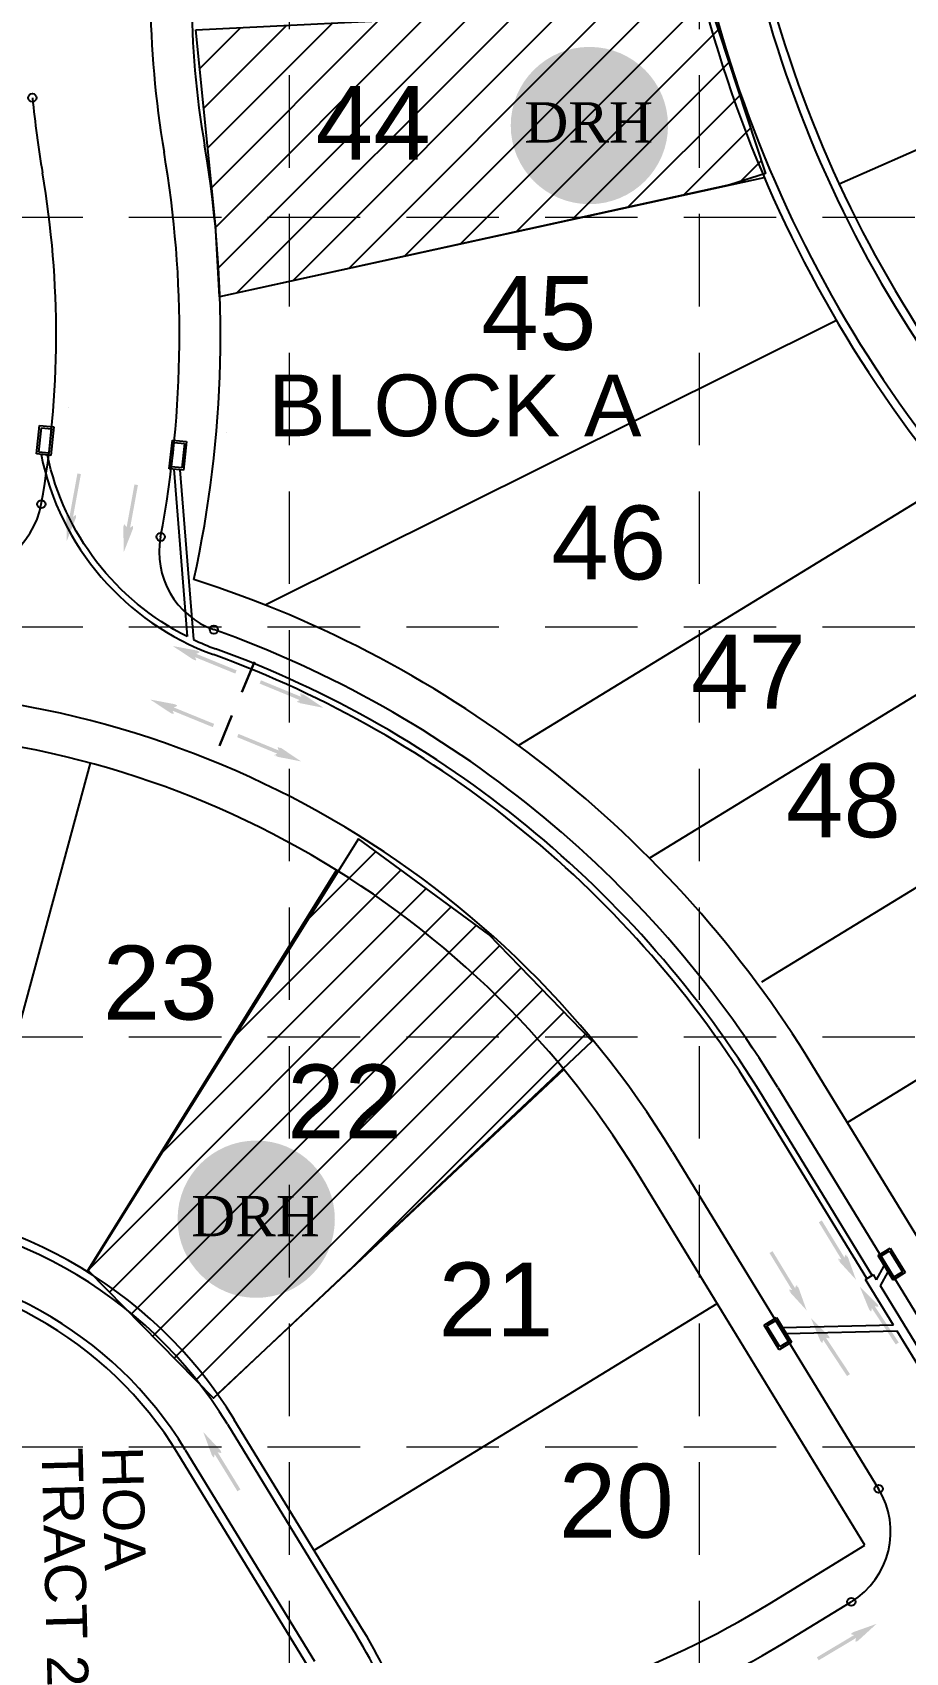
# Model space of a CAD drawing. Header units: inches. Extents: x -5337 to 1057, y 15227 to 19227.
# Drawn here: x -3399.4 to -3186.9, y 16578.2 to 16972.4 of the extents above; entities that cross this region are included whole.
import ezdxf
from ezdxf.enums import TextEntityAlignment as Align

# ---------------------------------------------------------------- set-up
doc = ezdxf.new("R2010")
doc.units = ezdxf.units.IN
doc.header["$LTSCALE"] = 150
doc.header["$MEASUREMENT"] = 0
doc.linetypes.add('HIDDEN', pattern=[0.375, 0.25, -0.125])
for name, color, linetype in [('1 BLOCK NUMBERS', 7, 'Continuous'), ('1 LOT NUMBER', 7, 'Continuous'), ('BASE', 7, 'Continuous'), ('grid', 7, 'HIDDEN'), ('LOT NUM', 7, 'Continuous'), ('LOTLINE', 7, 'Continuous'), ('PAVING', 7, 'Continuous'), ('ROW', 7, 'Continuous'), ('SODDED LOT', 2, 'Continuous'), ('STORM', 7, 'Continuous'), ('STORM INLET', 7, 'Continuous')]:
    doc.layers.add(name, color=color, linetype=linetype)
doc.styles.add('DRHorton', font='dutcheb.ttf')
doc.styles.get("Standard").update_dxf_attribs({"font": 'ARIAL.TTF', "height": 25})

# ---------------------------------------------------------------- blocks, each defined once
blk = doc.blocks.new('DRHorton')
h = blk.add_hatch(color=1)
h.paths.add_polyline_path([(78.7, 25.78, 1), (40.43, 25.78, 1)])
h.paths.add_polyline_path([(42.33, 17.91), (76.5, 17.91), (76.5, 34.87), (42.33, 34.87)], flags=24)
at = {"layer": 'BASE', "color": 176, "style": 'DRHorton'}
blk.add_text('DRH', height=9.814, dxfattribs=at).set_placement((59.39, 21.64), align=Align.CENTER)

msp = doc.modelspace()

# ---------------------------------------------------------------- hatches: boundary and pattern name
at = {"layer": 'PAVING'}
h = msp.add_hatch(color=256, dxfattribs=at)
edge = h.paths.add_edge_path()
edge.add_line((-3388.9, 16854.97), (-3389.49, 16854.53))
edge.add_line((-3389.49, 16854.53), (-3387.59, 16864.94))
edge.add_line((-3387.59, 16864.94), (-3388.44, 16865.1))
edge.add_line((-3388.44, 16865.1), (-3390.34, 16854.68))
edge.add_line((-3390.34, 16854.68), (-3390.84, 16855.33))
edge.add_line((-3390.84, 16855.33), (-3390.84, 16855.33))
edge.add_ellipse((-3390.97, 16854.81), major_axis=(0.1, 0.551), ratio=0.285714, start_angle=345.5033, end_angle=485.8315)
edge.add_line((-3391.16, 16854.51), (-3391.16, 16854.51))
edge.add_line((-3391.16, 16854.51), (-3391.03, 16848.66))
edge.add_line((-3391.03, 16848.66), (-3388.88, 16854.1))
edge.add_line((-3388.88, 16854.1), (-3388.88, 16854.1))
edge.add_ellipse((-3388.95, 16854.43), major_axis=(0.1, 0.551), ratio=0.285714, start_angle=235.2731, end_angle=377.1827)
edge.add_line((-3388.9, 16854.97), (-3388.9, 16854.97))
edge.add_line((-3388.9, 16854.97), (-3388.9, 16854.97))
edge.add_line((-3388.9, 16854.97), (-3388.9, 16854.97))
h = msp.add_hatch(color=256, dxfattribs=at)
edge = h.paths.add_edge_path()
edge.add_line((-3375.02, 16852.3), (-3375.61, 16851.86))
edge.add_line((-3375.61, 16851.86), (-3373.71, 16862.27))
edge.add_line((-3373.71, 16862.27), (-3374.56, 16862.42))
edge.add_line((-3374.56, 16862.42), (-3376.46, 16852.01))
edge.add_line((-3376.46, 16852.01), (-3376.95, 16852.66))
edge.add_line((-3376.95, 16852.66), (-3376.96, 16852.66))
edge.add_ellipse((-3377.09, 16852.14), major_axis=(0.1, 0.551), ratio=0.285714, start_angle=345.5033, end_angle=485.8315)
edge.add_line((-3377.28, 16851.84), (-3377.28, 16851.84))
edge.add_line((-3377.28, 16851.84), (-3377.14, 16845.99))
edge.add_line((-3377.14, 16845.99), (-3375, 16851.43))
edge.add_line((-3375, 16851.43), (-3375, 16851.43))
edge.add_ellipse((-3375.07, 16851.76), major_axis=(0.1, 0.551), ratio=0.285714, start_angle=235.2731, end_angle=377.1827)
edge.add_line((-3375.02, 16852.3), (-3375.02, 16852.3))
edge.add_line((-3375.02, 16852.3), (-3375.02, 16852.3))
edge.add_line((-3375.02, 16852.3), (-3375.02, 16852.3))
at = {"layer": 'PAVING', "linetype": 'Continuous', "lineweight": 30}
h = msp.add_hatch(color=256, dxfattribs=at)
edge = h.paths.add_edge_path()
edge.add_line((-3359.5, 16819.72), (-3359.81, 16820.39))
edge.add_line((-3359.81, 16820.39), (-3350.02, 16816.39))
edge.add_line((-3350.02, 16816.39), (-3349.69, 16817.19))
edge.add_line((-3349.69, 16817.19), (-3359.49, 16821.19))
edge.add_line((-3359.49, 16821.19), (-3358.75, 16821.54))
edge.add_line((-3358.75, 16821.54), (-3358.75, 16821.54))
edge.add_ellipse((-3359.24, 16821.79), major_axis=(0.518, -0.212), ratio=0.285714, start_angle=345.5033, end_angle=485.8315)
edge.add_line((-3359.49, 16822.03), (-3359.49, 16822.03))
edge.add_line((-3359.49, 16822.03), (-3365.24, 16823.1))
edge.add_line((-3365.24, 16823.1), (-3360.36, 16819.88))
edge.add_line((-3360.36, 16819.88), (-3360.36, 16819.88))
edge.add_ellipse((-3360.02, 16819.88), major_axis=(0.518, -0.212), ratio=0.285714, start_angle=235.2731, end_angle=377.1827)
edge.add_line((-3359.5, 16819.73), (-3359.5, 16819.72))
edge.add_line((-3359.5, 16819.72), (-3359.5, 16819.72))
edge.add_line((-3359.5, 16819.72), (-3359.5, 16819.72))
h = msp.add_hatch(color=256, dxfattribs=at)
edge = h.paths.add_edge_path()
edge.add_line((-3335, 16809.68), (-3334.31, 16809.93))
edge.add_line((-3334.31, 16809.93), (-3344.09, 16813.96))
edge.add_line((-3344.09, 16813.96), (-3343.77, 16814.76))
edge.add_line((-3343.77, 16814.76), (-3333.98, 16810.73))
edge.add_line((-3333.98, 16810.73), (-3334.26, 16811.5))
edge.add_line((-3334.26, 16811.5), (-3334.26, 16811.5))
edge.add_ellipse((-3333.74, 16811.33), major_axis=(-0.518, 0.213), ratio=0.285714, start_angle=-125.8315, end_angle=14.4967, ccw=False)
edge.add_line((-3333.39, 16811.33), (-3333.39, 16811.33))
edge.add_line((-3333.39, 16811.33), (-3328.54, 16808.05))
edge.add_line((-3328.54, 16808.05), (-3334.28, 16809.19))
edge.add_line((-3334.28, 16809.19), (-3334.28, 16809.19))
edge.add_ellipse((-3334.52, 16809.43), major_axis=(-0.518, 0.213), ratio=0.285714, start_angle=-17.1827, end_angle=124.7269, ccw=False)
edge.add_line((-3335, 16809.68), (-3335, 16809.68))
edge.add_line((-3335, 16809.68), (-3335, 16809.68))
edge.add_line((-3335, 16809.68), (-3335, 16809.68))
h = msp.add_hatch(color=256, dxfattribs=at)
edge = h.paths.add_edge_path()
edge.add_line((-3364.98, 16806.69), (-3365.29, 16807.36))
edge.add_line((-3365.29, 16807.36), (-3355.49, 16803.36))
edge.add_line((-3355.49, 16803.36), (-3355.16, 16804.15))
edge.add_line((-3355.16, 16804.15), (-3364.96, 16808.15))
edge.add_line((-3364.96, 16808.15), (-3364.22, 16808.51))
edge.add_line((-3364.22, 16808.51), (-3364.22, 16808.51))
edge.add_ellipse((-3364.71, 16808.75), major_axis=(0.518, -0.212), ratio=0.285714, start_angle=345.5033, end_angle=485.8315)
edge.add_line((-3364.96, 16808.99), (-3364.96, 16808.99))
edge.add_line((-3364.96, 16808.99), (-3370.71, 16810.07))
edge.add_line((-3370.71, 16810.07), (-3365.83, 16806.85))
edge.add_line((-3365.83, 16806.85), (-3365.83, 16806.85))
edge.add_ellipse((-3365.49, 16806.85), major_axis=(0.518, -0.212), ratio=0.285714, start_angle=235.2731, end_angle=377.1827)
edge.add_line((-3364.97, 16806.69), (-3364.98, 16806.69))
edge.add_line((-3364.98, 16806.69), (-3364.98, 16806.69))
edge.add_line((-3364.98, 16806.69), (-3364.98, 16806.69))
h = msp.add_hatch(color=256, dxfattribs=at)
edge = h.paths.add_edge_path()
edge.add_line((-3340.47, 16796.64), (-3339.78, 16796.9))
edge.add_line((-3339.78, 16796.9), (-3349.57, 16800.93))
edge.add_line((-3349.57, 16800.93), (-3349.24, 16801.72))
edge.add_line((-3349.24, 16801.72), (-3339.45, 16797.69))
edge.add_line((-3339.45, 16797.69), (-3339.73, 16798.46))
edge.add_line((-3339.73, 16798.46), (-3339.73, 16798.47))
edge.add_ellipse((-3339.21, 16798.3), major_axis=(-0.518, 0.213), ratio=0.285714, start_angle=-125.8315, end_angle=14.4967, ccw=False)
edge.add_line((-3338.86, 16798.29), (-3338.86, 16798.29))
edge.add_line((-3338.86, 16798.29), (-3334.01, 16795.02))
edge.add_line((-3334.01, 16795.02), (-3339.75, 16796.15))
edge.add_line((-3339.75, 16796.15), (-3339.75, 16796.15))
edge.add_ellipse((-3339.99, 16796.39), major_axis=(-0.518, 0.213), ratio=0.285714, start_angle=-17.1827, end_angle=124.7269, ccw=False)
edge.add_line((-3340.47, 16796.64), (-3340.47, 16796.64))
edge.add_line((-3340.47, 16796.64), (-3340.47, 16796.64))
edge.add_line((-3340.47, 16796.64), (-3340.47, 16796.64))
at = {"layer": 'PAVING'}
h = msp.add_hatch(color=256, dxfattribs=at)
edge = h.paths.add_edge_path()
edge.add_line((-3203.21, 16674.03), (-3202.5, 16673.83))
edge.add_line((-3202.5, 16673.83), (-3208.01, 16682.87))
edge.add_line((-3208.01, 16682.87), (-3207.28, 16683.32))
edge.add_line((-3207.28, 16683.32), (-3201.77, 16674.28))
edge.add_line((-3201.77, 16674.28), (-3201.54, 16675.06))
edge.add_line((-3201.54, 16675.06), (-3201.54, 16675.07))
edge.add_ellipse((-3201.22, 16674.62), major_axis=(-0.291, 0.478), ratio=0.285714, start_angle=-125.8315, end_angle=14.4967, ccw=False)
edge.add_line((-3200.94, 16674.41), (-3200.94, 16674.41))
edge.add_line((-3200.94, 16674.41), (-3198.97, 16668.9))
edge.add_line((-3198.97, 16668.9), (-3202.92, 16673.21))
edge.add_line((-3202.92, 16673.21), (-3202.92, 16673.21))
edge.add_ellipse((-3202.97, 16673.55), major_axis=(-0.291, 0.478), ratio=0.285714, start_angle=-17.1827, end_angle=124.7269, ccw=False)
edge.add_line((-3203.21, 16674.03), (-3203.21, 16674.03))
edge.add_line((-3203.21, 16674.03), (-3203.21, 16674.03))
edge.add_line((-3203.21, 16674.03), (-3203.21, 16674.03))
h = msp.add_hatch(color=256, dxfattribs=at)
edge = h.paths.add_edge_path()
edge.add_line((-3215.21, 16666.56), (-3214.51, 16666.36))
edge.add_line((-3214.51, 16666.36), (-3220.01, 16675.4))
edge.add_line((-3220.01, 16675.4), (-3219.28, 16675.85))
edge.add_line((-3219.28, 16675.85), (-3213.77, 16666.81))
edge.add_line((-3213.77, 16666.81), (-3213.54, 16667.59))
edge.add_line((-3213.54, 16667.59), (-3213.54, 16667.59))
edge.add_ellipse((-3213.22, 16667.15), major_axis=(-0.291, 0.478), ratio=0.285714, start_angle=-125.8315, end_angle=14.4967, ccw=False)
edge.add_line((-3212.94, 16666.94), (-3212.94, 16666.94))
edge.add_line((-3212.94, 16666.94), (-3210.97, 16661.43))
edge.add_line((-3210.97, 16661.43), (-3214.92, 16665.74))
edge.add_line((-3214.92, 16665.74), (-3214.92, 16665.74))
edge.add_ellipse((-3214.97, 16666.08), major_axis=(-0.291, 0.478), ratio=0.285714, start_angle=-17.1827, end_angle=124.7269, ccw=False)
edge.add_line((-3215.21, 16666.56), (-3215.21, 16666.56))
edge.add_line((-3215.21, 16666.56), (-3215.21, 16666.56))
edge.add_line((-3215.21, 16666.56), (-3215.21, 16666.56))
h = msp.add_hatch(color=256, dxfattribs=at)
edge = h.paths.add_edge_path()
edge.add_line((-3195.23, 16661.25), (-3195.11, 16661.97))
edge.add_line((-3195.11, 16661.97), (-3189.28, 16653.14))
edge.add_line((-3189.28, 16653.14), (-3188.56, 16653.62))
edge.add_line((-3188.56, 16653.62), (-3194.4, 16662.45))
edge.add_line((-3194.4, 16662.45), (-3193.59, 16662.32))
edge.add_line((-3193.59, 16662.32), (-3193.58, 16662.32))
edge.add_ellipse((-3193.85, 16662.8), major_axis=(0.309, -0.467), ratio=0.285714, start_angle=345.5033, end_angle=485.8315)
edge.add_line((-3193.92, 16663.14), (-3193.92, 16663.14))
edge.add_line((-3193.92, 16663.14), (-3198.07, 16667.27))
edge.add_line((-3198.07, 16667.27), (-3195.85, 16661.86))
edge.add_line((-3195.85, 16661.86), (-3195.85, 16661.86))
edge.add_ellipse((-3195.57, 16661.67), major_axis=(0.309, -0.467), ratio=0.285714, start_angle=235.2731, end_angle=377.1827)
edge.add_line((-3195.23, 16661.25), (-3195.23, 16661.25))
edge.add_line((-3195.23, 16661.25), (-3195.23, 16661.25))
edge.add_line((-3195.23, 16661.25), (-3195.23, 16661.25))
h = msp.add_hatch(color=256, dxfattribs=at)
edge = h.paths.add_edge_path()
edge.add_line((-3207.1, 16653.57), (-3206.98, 16654.29))
edge.add_line((-3206.98, 16654.29), (-3201.15, 16645.46))
edge.add_line((-3201.15, 16645.46), (-3200.43, 16645.94))
edge.add_line((-3200.43, 16645.94), (-3206.26, 16654.77))
edge.add_line((-3206.26, 16654.77), (-3205.46, 16654.64))
edge.add_line((-3205.46, 16654.64), (-3205.45, 16654.64))
edge.add_ellipse((-3205.72, 16655.12), major_axis=(0.309, -0.467), ratio=0.285714, start_angle=345.5033, end_angle=485.8315)
edge.add_line((-3205.79, 16655.46), (-3205.79, 16655.46))
edge.add_line((-3205.79, 16655.46), (-3209.94, 16659.59))
edge.add_line((-3209.94, 16659.59), (-3207.72, 16654.18))
edge.add_line((-3207.72, 16654.18), (-3207.72, 16654.18))
edge.add_ellipse((-3207.44, 16653.99), major_axis=(0.309, -0.467), ratio=0.285714, start_angle=235.2731, end_angle=377.1827)
edge.add_line((-3207.1, 16653.57), (-3207.1, 16653.57))
edge.add_line((-3207.1, 16653.57), (-3207.1, 16653.57))
edge.add_line((-3207.1, 16653.57), (-3207.1, 16653.57))
h = msp.add_hatch(color=256, dxfattribs=at)
edge = h.paths.add_edge_path()
edge.add_line((-3355.18, 16625.73), (-3355.04, 16626.45))
edge.add_line((-3355.04, 16626.45), (-3349.5, 16617.43))
edge.add_line((-3349.5, 16617.43), (-3348.76, 16617.88))
edge.add_line((-3348.76, 16617.88), (-3354.3, 16626.9))
edge.add_line((-3354.3, 16626.9), (-3353.5, 16626.75))
edge.add_line((-3353.5, 16626.75), (-3353.5, 16626.75))
edge.add_ellipse((-3353.75, 16627.23), major_axis=(0.293, -0.477), ratio=0.285714, start_angle=345.5033, end_angle=485.8315)
edge.add_line((-3353.81, 16627.58), (-3353.81, 16627.57))
edge.add_line((-3353.81, 16627.57), (-3357.81, 16631.84))
edge.add_line((-3357.81, 16631.84), (-3355.78, 16626.36))
edge.add_line((-3355.78, 16626.36), (-3355.78, 16626.36))
edge.add_ellipse((-3355.5, 16626.16), major_axis=(0.293, -0.477), ratio=0.285714, start_angle=235.2731, end_angle=377.1827)
edge.add_line((-3355.18, 16625.73), (-3355.18, 16625.73))
edge.add_line((-3355.18, 16625.73), (-3355.18, 16625.73))
edge.add_line((-3355.18, 16625.73), (-3355.18, 16625.73))
h = msp.add_hatch(color=256, dxfattribs=at)
edge = h.paths.add_edge_path()
edge.add_line((-3200.12, 16582.61), (-3199.4, 16582.45))
edge.add_line((-3199.4, 16582.45), (-3208.49, 16577.03))
edge.add_line((-3208.49, 16577.03), (-3208.05, 16576.29))
edge.add_line((-3208.05, 16576.29), (-3198.96, 16581.71))
edge.add_line((-3198.96, 16581.71), (-3199.12, 16580.91))
edge.add_line((-3199.12, 16580.91), (-3199.12, 16580.91))
edge.add_ellipse((-3198.63, 16581.15), major_axis=(-0.481, -0.287), ratio=0.285714, start_angle=345.5033, end_angle=485.8315)
edge.add_line((-3198.29, 16581.21), (-3198.29, 16581.21))
edge.add_line((-3198.29, 16581.21), (-3193.97, 16585.16))
edge.add_line((-3193.97, 16585.16), (-3199.48, 16583.2))
edge.add_line((-3199.48, 16583.2), (-3199.48, 16583.2))
edge.add_ellipse((-3199.68, 16582.92), major_axis=(-0.481, -0.287), ratio=0.285714, start_angle=235.2731, end_angle=377.1827)
edge.add_line((-3200.12, 16582.61), (-3200.12, 16582.61))
edge.add_line((-3200.12, 16582.61), (-3200.12, 16582.61))
edge.add_line((-3200.12, 16582.61), (-3200.12, 16582.61))
at = {"layer": 'SODDED LOT'}
h = msp.add_hatch(dxfattribs=at)
h.set_pattern_fill('ANSI31', color=256, scale=60, style=0)
h.paths.add_polyline_path([(-3359.59, 16973.03), (-3234.5, 16979.18), (-3221.02, 16938.05), (-3229.69, 16935.33), (-3353.86, 16908.07), (-3354.81, 16925.56)])
h = msp.add_hatch(dxfattribs=at)
h.set_pattern_fill('ANSI31', color=256, scale=60, style=0)
h.paths.add_polyline_path([(-3320, 16776.16), (-3385.81, 16671.15), (-3355.35, 16640.09), (-3263.18, 16726.92), (-3288.31, 16752.87)])

# ---------------------------------------------------------------- linework, layer by layer
at = {"layer": 'BASE', "color": 170, "lineweight": 40}
for p, q in [((-3390.64, 16881.02), (-3390.64, 16881.02)), ((-3390.64, 16881.02), (-3390.64, 16881.02)), ((-3352.27, 16875.12), (-3352.27, 16875.12)), ((-3352.27, 16875.12), (-3352.27, 16875.12))]:
    msp.add_line(p, q, dxfattribs=at)
at = {"layer": 'grid', "color": 252, "linetype": 'HIDDEN', "lineweight": 0, "ltscale": 0.6}
for p, q in [((-3336.89, 19121.98), (-3336.89, 15630.29)), ((-3237.14, 19121.98), (-3237.14, 15630.29)), ((-5232.14, 16927.48), (952.36, 16927.48)), ((-5232.14, 16827.73), (952.36, 16827.73)), ((-5232.14, 16727.98), (952.36, 16727.98)), ((-5232.14, 16628.23), (952.36, 16628.23))]:
    msp.add_line(p, q, dxfattribs=at)
at = {"layer": 'LOTLINE'}
for p, q in [((-3080.03, 16989.56), (-3203.08, 16935.52)), ((-3353.75, 16908.15), (-3221.29, 16937.09)), ((-3203.7, 16902.28), (-3342.74, 16833.08)), ((-3176.28, 16862.96), (-3281.06, 16798.9)), ((-3149.18, 16832.64), (-3249.22, 16771.47)), ((-3124.45, 16800.88), (-3221.94, 16741.27)), ((-3415.34, 16683.61), (-3385.28, 16794.61)), ((-3386.04, 16670.87), (-3325.35, 16768.55)), ((-3102.96, 16767.13), (-3201.07, 16707.15)), ((-3270.1, 16720.09), (-3354.37, 16641.08)), ((-3330.86, 16603.12), (-3232.75, 16663.1))]:
    msp.add_line(p, q, dxfattribs=at)
at = {"layer": 'PAVING', "linetype": 'Continuous', "lineweight": 30}
for p, q in [((-3345.36, 16819.27), (-3348.43, 16811.88)), ((-3350.83, 16806.23), (-3353.9, 16798.85))]:
    msp.add_line(p, q, dxfattribs=at)
at = {"layer": 'PAVING'}
for p, q in [((-3218, 16715.67), (-3167.87, 16633.68)), ((-3243.6, 16700.02), (-3193.46, 16618.01)), ((-3351.95, 16633.77), (-3320.52, 16582.36)), ((-3362.19, 16627.51), (-3330.76, 16576.1)), ((-3214.75, 16581.57), (-3200.1, 16590.53))]:
    msp.add_line(p, q, dxfattribs=at)
for centre in [(-3399.39, 16956.51), (-3397.23, 16857.63), (-3368.19, 16849.65), (-3355.25, 16827.1), (-3193.46, 16618.01), (-3200.1, 16590.53)]:
    msp.add_circle(centre, 1, dxfattribs=at)
for centre, radius, start, end in [((-2938.13, 17058.28), 306, 182.275, 223.5418), ((-2938.13, 17058.28), 294, 182.275, 223.5418), ((-3135.69, 16982.76), 235, 180.3362, 189.6662), ((-3135.69, 16982.76), 265, 185.6838, 189.6662), ((-3628.6, 16898.8), 265, 349.3107, 9.6662), ((-3628.6, 16898.8), 235, 349.9104, 9.6662), ((-3416.92, 16861.14), 20, 264.5288, 349.9104), ((-3348.54, 16845.94), 20, 169.3107, 250.4108), ((-3444.09, 16577.44), 265, 31.4419, 70.4108), ((-3444.09, 16577.44), 235, 31.4419, 90.3362), ((-3444.09, 16577.44), 108, 31.4419, 90.3362), ((-3444.09, 16577.44), 96, 31.4419, 90.3362), ((-3210.53, 16607.6), 20, 301.4419, 31.3954), ((-3410.95, 16527.07), 106, 17.3958, 31.4419), ((-3337.34, 16782.07), 235, 280.5673, 301.4419)]:
    msp.add_arc(centre, radius, start, end, dxfattribs=at)
at = {"layer": 'ROW'}
for p, q in [((-3154.13, 16630.36), (-3209.47, 16720.89)), ((-3196.78, 16604.28), (-3252.13, 16694.8)), ((-3318.81, 16583.4), (-3350.25, 16634.82)), ((-3332.46, 16575.06), (-3363.9, 16626.47)), ((-3219.97, 16590.1), (-3196.78, 16604.28))]:
    msp.add_line(p, q, dxfattribs=at)
for centre, radius, start, end in [((-2938.13, 17058.28), 308, 182.275, 223.5418), ((-2938.13, 17058.28), 292, 182.275, 223.5418), ((-3135.69, 16982.76), 225, 180.3362, 189.6662), ((-3628.6, 16898.8), 275, 347.5034, 9.6662), ((-3444.09, 16577.44), 275, 31.4419, 72.2181), ((-3444.09, 16577.44), 225, 31.4419, 90.3362), ((-3444.09, 16577.44), 110, 31.4419, 90.3362), ((-3444.09, 16577.44), 94, 31.4419, 90.3362), ((-3337.34, 16782.07), 225, 277.5467, 301.4419), ((-3410.95, 16527.07), 108, 17.2068, 31.4419)]:
    msp.add_arc(centre, radius, start, end, dxfattribs=at)
at = {"layer": 'SODDED LOT'}
for points in [[(-3359.59, 16973.03), (-3234.5, 16979.18), (-3221.02, 16938.05), (-3229.69, 16935.33), (-3353.86, 16908.07), (-3354.81, 16925.56)], [(-3320, 16776.16), (-3385.81, 16671.15), (-3355.35, 16640.09), (-3263.18, 16726.92), (-3288.31, 16752.87)]]:
    msp.add_lwpolyline(points, close=True, dxfattribs=at)
at = {"layer": 'STORM', "color": 5}
for p, q in [((-3365.01, 16866.14), (-3361.74, 16825.41)), ((-3363.49, 16865.97), (-3360.17, 16824.65)), ((-3354.81, 16822.43), (-3354.81, 16822.43)), ((-3354.81, 16822.43), (-3354.81, 16822.43)), ((-3354.81, 16822.43), (-3354.81, 16822.43)), ((-3355.33, 16821.02), (-3355.33, 16821.02)), ((-3355.33, 16821.02), (-3355.33, 16821.02)), ((-3355.33, 16821.02), (-3355.33, 16821.02)), ((-3196.31, 16669.17), (-3222.91, 16712.67)), ((-3222.91, 16712.67), (-3222.91, 16712.67)), ((-3195.03, 16669.95), (-3221.63, 16713.45)), ((-3221.63, 16713.45), (-3221.63, 16713.45)), ((-3196.63, 16668.97), (-3194.71, 16670.15)), ((-3189.84, 16657.86), (-3196.63, 16668.97)), ((-3193.94, 16668.88), (-3194.71, 16670.15)), ((-3193.94, 16668.88), (-3192.08, 16672.3)), ((-3193.04, 16667.4), (-3191.17, 16670.83)), ((-3145.44, 16589.56), (-3193.04, 16667.4)), ((-3189.84, 16657.86), (-3216.82, 16657.18)), ((-3188.93, 16656.38), (-3215.92, 16655.7)), ((-3147.36, 16588.38), (-3188.93, 16656.38))]:
    msp.add_line(p, q, dxfattribs=at)
for centre, radius, start, end in [((-3332.86, 16882.81), 65.75, 191.4971, 250.0186), ((-3332.86, 16882.81), 64.25, 244.8448, 250.0186), ((-3444.1, 16577.44), 260.75, 31.4419, 69.9766), ((-3444.1, 16577.44), 259.25, 31.4419, 69.9766)]:
    msp.add_arc(centre, radius, start, end, dxfattribs=at)
at = {"layer": 'STORM', "color": 5, "extrusion": (0, 0, -1)}
msp.add_arc((3332.86, 16882.81), 64.25, 296.7081, 348.0726, dxfattribs=at)
at = {"layer": 'STORM INLET', "color": 5}
for p, q in [((-3398.41, 16869.83), (-3397.64, 16876.78)), ((-3397.85, 16870.27), (-3397.19, 16876.23)), ((-3397.64, 16876.78), (-3394.16, 16876.4)), ((-3397.19, 16876.23), (-3394.71, 16875.96)), ((-3394.71, 16875.96), (-3395.37, 16869.99)), ((-3394.16, 16876.4), (-3394.93, 16869.44)), ((-3394.93, 16869.44), (-3398.41, 16869.83)), ((-3395.37, 16869.99), (-3397.85, 16870.27)), ((-3366.08, 16866.25), (-3365.33, 16873.21)), ((-3365.53, 16866.69), (-3364.89, 16872.66)), ((-3365.33, 16873.21), (-3361.85, 16872.84)), ((-3364.89, 16872.66), (-3362.4, 16872.39)), ((-3362.4, 16872.39), (-3363.05, 16866.43)), ((-3361.85, 16872.84), (-3362.6, 16865.88)), ((-3362.6, 16865.88), (-3366.08, 16866.25)), ((-3363.05, 16866.43), (-3365.53, 16866.69)), ((-3193.6, 16674.8), (-3190.62, 16676.62)), ((-3190.62, 16676.62), (-3186.96, 16670.65)), ((-3189.95, 16668.83), (-3193.6, 16674.8)), ((-3192.91, 16674.63), (-3190.78, 16675.94)), ((-3189.78, 16669.51), (-3192.91, 16674.63)), ((-3190.78, 16675.94), (-3187.65, 16670.82)), ((-3186.96, 16670.65), (-3189.95, 16668.83)), ((-3187.65, 16670.82), (-3189.78, 16669.51)), ((-3221.33, 16657.85), (-3218.34, 16659.67)), ((-3217.68, 16651.87), (-3221.33, 16657.85)), ((-3220.64, 16657.68), (-3218.51, 16658.98)), ((-3217.51, 16652.56), (-3220.64, 16657.68)), ((-3218.51, 16658.98), (-3215.38, 16653.86)), ((-3218.34, 16659.67), (-3214.69, 16653.7)), ((-3214.69, 16653.7), (-3217.68, 16651.87)), ((-3215.38, 16653.86), (-3217.51, 16652.56))]:
    msp.add_line(p, q, dxfattribs=at)

# ---------------------------------------------------------------- block references
at = {"layer": 'grid', "zscale": 1.213134165493395}
for p in [(-3323.41, 16923.97), (-3404.49, 16657.85)]:
    msp.add_blockref('DRHorton', p, dxfattribs=at)

# ---------------------------------------------------------------- texts
at = {"layer": '1 BLOCK NUMBERS'}
msp.add_text('BLOCK A ', height=15, dxfattribs=at).set_placement((-3342, 16881.66), align=Align.MIDDLE_LEFT)
at = {"layer": '1 LOT NUMBER'}
for s, p in [('44', (-3330.45, 16950.41)), ('45', (-3290.13, 16904.17)), ('46', (-3273.1, 16848.29)), ('47', (-3239.1, 16816.84)), ('48', (-3216.01, 16785.56)), ('23', (-3382.24, 16741.2)), ('22', (-3337.41, 16712.27)), ('21', (-3300.54, 16664.09)), ('20', (-3271.29, 16615.12))]:
    msp.add_text(s, height=18, dxfattribs=at).set_placement(p, align=Align.MIDDLE_LEFT)
at = {"layer": 'LOT NUM'}
for s, p in [('TRACT 2', (-3392.16, 16628.01)), ('HOA', (-3377.51, 16628.38))]:
    msp.add_text(s, height=10, rotation=271.442, dxfattribs=at).set_placement(p, align=Align.MIDDLE_LEFT)

doc.saveas('drawing.dxf')
